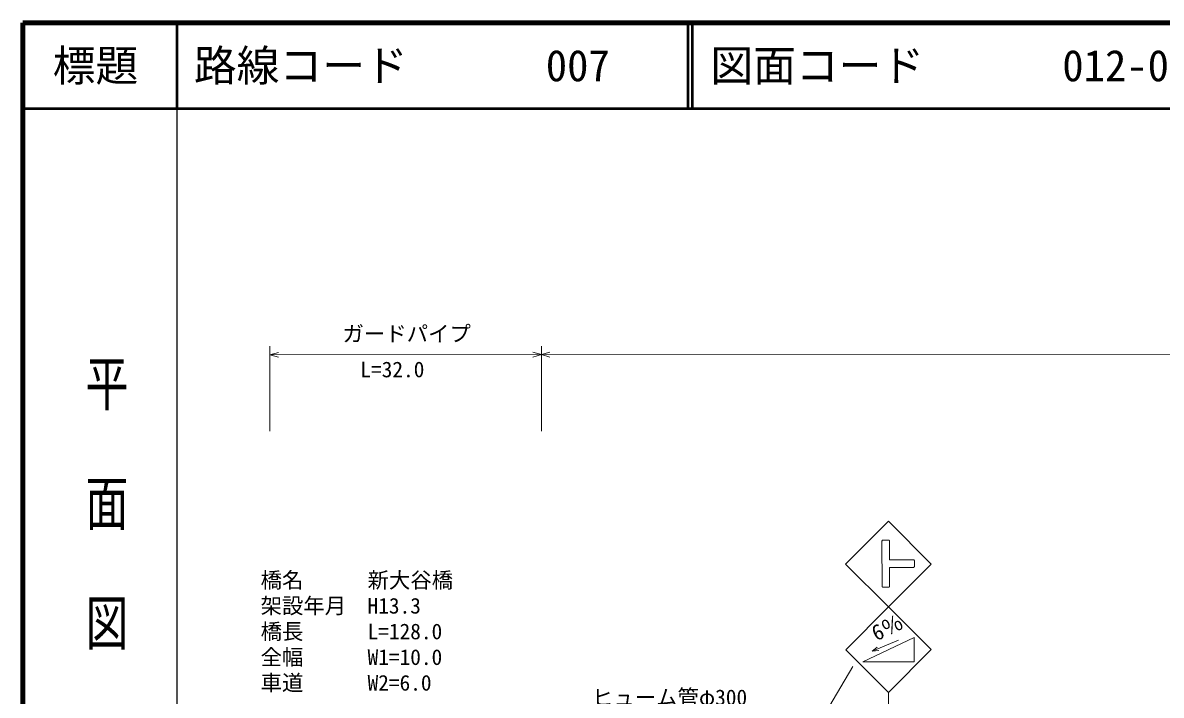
# Model space of a CAD drawing. Units: millimetres, scale not verified. Extents: x 40000 to 680000, y 20000 to 380000.
# Drawn here: x 40000 to 173086, y 301438 to 380000 of the extents above; entities that cross this region are included whole.
import ezdxf
from ezdxf.enums import TextEntityAlignment as Align

# ---------------------------------------------------------------- set-up
doc = ezdxf.new("R2010")
doc.units = ezdxf.units.MM
doc.header["$LTSCALE"] = 1000
for name, color, linetype, lineweight in [('M-BGD-HTXT', 7, 'Continuous', 13), ('M-STR-HTXT', 7, 'Continuous', 13), ('M-TTL', 2, 'Continuous', 140), ('M-TTL-BAND', 7, 'Continuous', 25), ('M-TTL-LINE', 7, 'Continuous', 50)]:
    doc.layers.add(name, color=color, linetype=linetype, lineweight=lineweight)
doc.layers.add('M-TTL-TXT', color=7, linetype='Continuous')
doc.styles.add('@ＭＳ ゴシック', font='')
doc.styles.add('ＭＳ ゴシック', font='')
doc.styles.get('@ＭＳ ゴシック').set_extended_font_data('@MS Gothic')
doc.styles.get('ＭＳ ゴシック').set_extended_font_data('MS Gothic')

msp = doc.modelspace()

# ---------------------------------------------------------------- linework, layer by layer
at = {"layer": 'M-BGD-HTXT'}
for p, q in [((68900, 332270), (68891, 342210)), ((100621, 342237), (100629, 332297)), ((68892, 341210), (100622, 341237)), ((100622, 341237), (473420, 341559))]:
    msp.add_line(p, q, dxfattribs=at)
for points in [[(69892, 340923), (68892, 341210), (69892, 341496)], [(99621, 341524), (100622, 341237), (99622, 340951)], [(101622, 340951), (100622, 341237), (101621, 341523)]]:
    msp.add_lwpolyline(points, dxfattribs=at)
at = {"layer": 'M-STR-HTXT'}
for p, q in [((141185, 321761), (136189, 316756)), ((146189, 316765), (141185, 321761)), ((140443, 319447), (140444, 319460)), ((140444, 314177), (140443, 319447)), ((140444, 319460), (140446, 319472)), ((140446, 319472), (140449, 319484)), ((140449, 319484), (140453, 319496)), ((140453, 319496), (140459, 319508)), ((140459, 319508), (140466, 319518)), ((140466, 319518), (140474, 319528)), ((140474, 319528), (140483, 319537)), ((140483, 319537), (140493, 319545)), ((140493, 319545), (140503, 319552)), ((140503, 319552), (140515, 319558)), ((140515, 319558), (140526, 319563)), ((140526, 319563), (140539, 319566)), ((140539, 319566), (140551, 319569)), ((140551, 319569), (140564, 319569)), ((140565, 319569), (140882, 319569)), ((140882, 319569), (141199, 319570)), ((141199, 319570), (141212, 319569)), ((141212, 319569), (141224, 319567)), ((141224, 319567), (141237, 319564)), ((141237, 319564), (141248, 319559)), ((141248, 319559), (141260, 319553)), ((141260, 319553), (141270, 319547)), ((141270, 319547), (141280, 319539)), ((141280, 319539), (141289, 319530)), ((141289, 319530), (141297, 319520)), ((141297, 319520), (141304, 319509)), ((141304, 319509), (141310, 319498)), ((141310, 319498), (141315, 319486)), ((141315, 319486), (141318, 319474)), ((141318, 319474), (141321, 319462)), ((141321, 319462), (141321, 319449)), ((141321, 319447), (141322, 317251)), ((136189, 316756), (141193, 311761)), ((141193, 311761), (146189, 316765)), ((141322, 317251), (144115, 317252)), ((144115, 317252), (144128, 317251)), ((144128, 317251), (144141, 317249)), ((144141, 317249), (144153, 317246)), ((144153, 317246), (144165, 317241)), ((144165, 317241), (144176, 317236)), ((144176, 317236), (144187, 317229)), ((144187, 317229), (144197, 317221)), ((144197, 317221), (144206, 317212)), ((144206, 317212), (144214, 317202)), ((144214, 317202), (144221, 317192)), ((144221, 317192), (144227, 317180)), ((144227, 317180), (144231, 317169)), ((144231, 317169), (144235, 317156)), ((144235, 317156), (144237, 317144)), ((144237, 317144), (144238, 317131)), ((144238, 317129), (144238, 316496)), ((144116, 316373), (141322, 316373)), ((141322, 316373), (141323, 314177)), ((144130, 316374), (144117, 316373)), ((144143, 316376), (144130, 316374)), ((144155, 316380), (144143, 316376)), ((144167, 316385), (144155, 316380)), ((144178, 316390), (144167, 316385)), ((144188, 316397), (144178, 316390)), ((144198, 316405), (144188, 316397)), ((144207, 316414), (144198, 316405)), ((144215, 316424), (144207, 316414)), ((144222, 316435), (144215, 316424)), ((144228, 316446), (144222, 316435)), ((144232, 316458), (144228, 316446)), ((144235, 316471), (144232, 316458)), ((144237, 316483), (144235, 316471)), ((144238, 316496), (144237, 316483)), ((140445, 314162), (140444, 314175)), ((140447, 314150), (140445, 314162)), ((140451, 314137), (140447, 314150)), ((140455, 314126), (140451, 314137)), ((140461, 314114), (140455, 314126)), ((140468, 314104), (140461, 314114)), ((140476, 314094), (140468, 314104)), ((140485, 314085), (140476, 314094)), ((140495, 314077), (140485, 314085)), ((141283, 314086), (141273, 314078)), ((141292, 314095), (141283, 314086)), ((141300, 314105), (141292, 314095)), ((141306, 314116), (141300, 314105)), ((141312, 314127), (141306, 314116)), ((141317, 314139), (141312, 314127)), ((141320, 314152), (141317, 314139)), ((141322, 314164), (141320, 314152)), ((141323, 314177), (141322, 314164)), ((140506, 314070), (140495, 314077)), ((140517, 314065), (140506, 314070)), ((140529, 314060), (140517, 314065)), ((140541, 314057), (140529, 314060)), ((140554, 314055), (140541, 314057)), ((140567, 314054), (140554, 314055)), ((141200, 314054), (140567, 314054)), ((141215, 314055), (141202, 314054)), ((141227, 314057), (141215, 314055)), ((141239, 314061), (141227, 314057)), ((141251, 314066), (141239, 314061)), ((141262, 314071), (141251, 314066)), ((141273, 314078), (141262, 314071)), ((141193, 311761), (136198, 306756)), ((146198, 306765), (141193, 311761)), ((144196, 308178), (138199, 305322)), ((139280, 306570), (142390, 307880)), ((144199, 305327), (144196, 308178)), ((136198, 306756), (141202, 301761)), ((141202, 301761), (146198, 306765)), ((116187, 269669), (137031, 304794)), ((138199, 305322), (144199, 305327)), ((141202, 301761), (141205, 298058))]:
    msp.add_line(p, q, dxfattribs=at)
msp.add_lwpolyline([(140055, 306663), (139280, 306570), (139889, 307058)], dxfattribs=at)
at = {"layer": 'M-TTL'}
for p, q in [((40000, 380000), (40000, 20000)), ((680000, 380000), (40000, 380000))]:
    msp.add_line(p, q, dxfattribs=at)
at = {"layer": 'M-TTL-BAND'}
msp.add_line((58000, 370000), (58000, 20000), dxfattribs=at)
at = {"layer": 'M-TTL-LINE'}
for p, q in [((58000, 380000), (58000, 370000)), ((117750, 380000), (117750, 370000)), ((118250, 380000), (118250, 370000)), ((40000, 370000), (680000, 370000))]:
    msp.add_line(p, q, dxfattribs=at)

# ---------------------------------------------------------------- texts
at = {"layer": 'M-BGD-HTXT', "style": 'ＭＳ ゴシック'}
for s, p in [('ガードパイプ', (77381, 342200)), ('L=32.0', (79468, 338029)), ('ヒューム管φ300', (106545, 299709))]:
    msp.add_text(s, height=1833, rotation=0.049, dxfattribs=at).set_placement(p, align=Align.BOTTOM_LEFT)
for s, p in [('橋名\u3000\u3000\u3000新大谷橋', (67805, 313423)), ('架設年月\u3000H13.3', (67805, 310423)), ('橋長\u3000\u3000\u3000L=128.0', (67805, 307423)), ('全幅\u3000\u3000\u3000W1=10.0', (67805, 304423)), ('車道\u3000\u3000\u3000W2=6.0', (67805, 301423))]:
    msp.add_text(s, height=1833, dxfattribs=at).set_placement(p, align=Align.BOTTOM_LEFT)
at = {"layer": 'M-STR-HTXT', "style": 'ＭＳ ゴシック'}
msp.add_text('6％', height=1833, rotation=25.149, dxfattribs=at).set_placement((140008, 307224), align=Align.BOTTOM_LEFT)
at = {"layer": 'M-TTL-BAND', "style": '@ＭＳ ゴシック', "width": 1.4}
msp.add_text('平  面  図', height=3666, rotation=270, dxfattribs=at).set_placement((49777, 306475), align=Align.MIDDLE_RIGHT)
at = {"layer": 'M-TTL-TXT', "style": 'ＭＳ ゴシック'}
msp.add_text('標題', height=3666, dxfattribs=at).set_placement((48500, 375000), align=Align.MIDDLE_CENTER)
for s, p in [('路線コード', (60000, 375000)), ('007', (101142, 375000)), ('007', (101142, 375000)), ('007', (101142, 375000)), ('図面コード', (120380, 375000)), ('012-00', (161521, 375000))]:
    msp.add_text(s, height=3666, dxfattribs=at).set_placement(p, align=Align.MIDDLE_LEFT)

doc.saveas('drawing.dxf')
